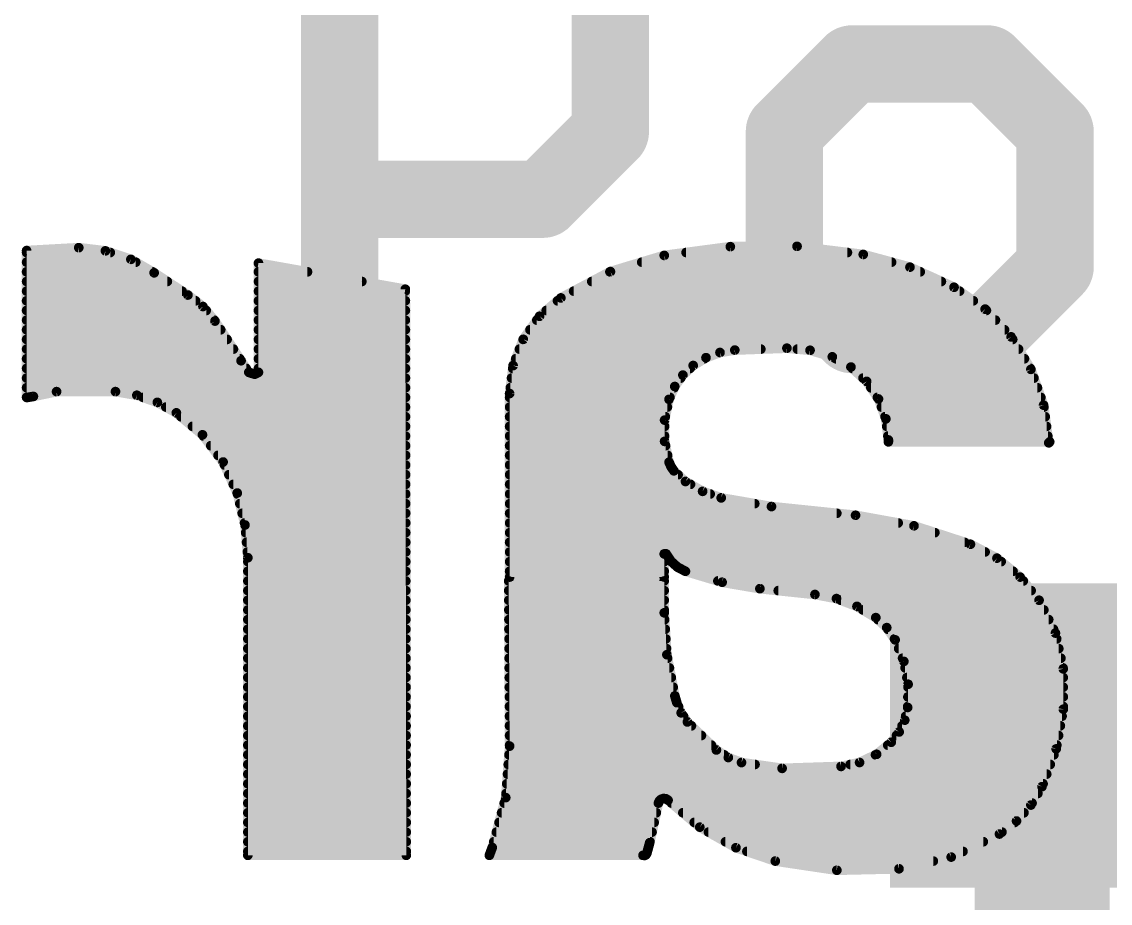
# Model space of a CAD drawing. Extents: x -19.1 to 20.4, y -11.4 to 20.4.
# Drawn here: x 6.727 to 9.589, y 9.719 to 12.037 of the extents above; entities that cross this region are included whole.
import ezdxf

# ---------------------------------------------------------------- set-up
doc = ezdxf.new("R2010")
doc.units = 0
for name, color, linetype in [('1', 12, 'CONTINUOUS'), ('21', 41, 'CONTINUOUS'), ('22', 40, 'CONTINUOUS')]:
    doc.layers.add(name, color=color, linetype=linetype)

# ---------------------------------------------------------------- blocks, each defined once
blk = doc.blocks.new('RECT')
blk.add_solid([(-0.5, -0.5), (0.5, -0.5), (-0.5, 0.5), (0.5, 0.5)])

msp = doc.modelspace()

# ---------------------------------------------------------------- linework, layer by layer
at = {"layer": '1', "const_width": 0.3556}
msp.add_lwpolyline([(9.41, 9.3075), (9.41, 10.16)], dxfattribs=at)
at = {"layer": '1', "const_width": 0.1778}
msp.add_lwpolyline([(9.4989, 10.16, 1), (9.3211, 10.16)], format="xyb", dxfattribs=at)
at = {"layer": '21', "const_width": 0.2032}
for points in [[(7.5629, 11.2141), (7.5629, 12.2818)], [(8.0968, 12.2818), (8.2747, 12.1039)], [(8.2747, 12.1039), (8.2747, 11.748)], [(8.9102, 11.9259), (8.7323, 11.748)], [(9.2662, 11.9259), (8.9102, 11.9259)], [(9.4441, 11.748), (9.2662, 11.9259)], [(8.2747, 11.748), (8.0968, 11.57)], [(8.7323, 11.748), (8.7323, 11.3921)], [(9.4441, 11.3921), (9.4441, 11.748)], [(8.0968, 11.57), (7.5629, 11.57)], [(8.7323, 11.3921), (8.9102, 11.2141)], [(9.2662, 11.2141), (9.4441, 11.3921)], [(8.9102, 11.2141), (9.2662, 11.2141)]]:
    msp.add_lwpolyline(points, dxfattribs=at)
at = {"layer": '21', "const_width": 0.1016}
for points in [[(8.2388, 12.0679, 1), (8.3106, 12.1398)], [(8.9102, 11.9767, 1), (8.9102, 11.8751)], [(8.9462, 11.89, 1), (8.8743, 11.9618)], [(9.3021, 11.9618, 1), (9.2302, 11.89)], [(9.2662, 11.8751, 1), (9.2662, 11.9767)], [(8.3106, 11.712, 1), (8.2388, 11.7839)], [(8.7831, 11.748, 1), (8.6815, 11.748)], [(9.4949, 11.748, 1), (9.3933, 11.748)], [(8.6964, 11.7839, 1), (8.7682, 11.712)], [(9.4082, 11.712, 1), (9.48, 11.7839)], [(8.2239, 11.748, 1), (8.3255, 11.748)], [(7.5629, 11.6208, 1), (7.5629, 11.5192)], [(8.0608, 11.6059, 1), (8.1327, 11.5341)], [(8.0968, 11.5192, 1), (8.0968, 11.6208)], [(8.7682, 11.428, 1), (8.6964, 11.3561)], [(9.48, 11.3561, 1), (9.4082, 11.428)], [(8.6815, 11.3921, 1), (8.7831, 11.3921)], [(9.3933, 11.3921, 1), (9.4949, 11.3921)], [(8.9102, 11.2649, 1), (8.9102, 11.1633)], [(9.2662, 11.1633, 1), (9.2662, 11.2649)], [(8.8743, 11.1782, 1), (8.9462, 11.25)], [(9.2302, 11.25, 1), (9.3021, 11.1782)], [(7.5121, 11.2141, 1), (7.6137, 11.2141)]]:
    msp.add_lwpolyline(points, format="xyb", dxfattribs=at)
at = {"layer": '22', "const_width": 0.0254}
for points in [[(6.8771, 11.4427), (6.7399, 11.4351)], [(6.7399, 11.4351), (6.7399, 11.049)], [(6.9472, 11.4343), (6.8771, 11.4427)], [(7.0141, 11.412), (6.9472, 11.4343)], [(8.4163, 11.4224), (8.5902, 11.4454)], [(8.5902, 11.4454), (8.7655, 11.4462)], [(8.7655, 11.4462), (8.9396, 11.4249)], [(6.7399, 11.43), (6.96, 11.43)], [(7.0752, 11.3767), (7.0141, 11.412)], [(8.2749, 11.3799), (8.4163, 11.4224)], [(8.4738, 11.43), (8.898, 11.43)], [(8.9396, 11.4249), (9.0625, 11.3915)], [(6.7399, 11.4046), (7.0269, 11.4046)], [(6.7399, 11.3792), (7.0709, 11.3792)], [(7.7356, 11.3335), (7.3495, 11.4021)], [(7.3495, 11.4021), (7.3495, 11.115)], [(7.3495, 11.3792), (7.4784, 11.3792)], [(8.1446, 11.3106), (8.2749, 11.3799)], [(8.2736, 11.3792), (9.0894, 11.3792)], [(8.3571, 11.4046), (9.0142, 11.4046)], [(9.0625, 11.3915), (9.1783, 11.3386)], [(6.7399, 11.3538), (7.11, 11.3538)], [(7.1641, 11.3182), (7.0752, 11.3767)], [(7.3495, 11.3538), (7.6213, 11.3538)], [(8.2258, 11.3538), (9.145, 11.3538)], [(6.7399, 11.3284), (7.1486, 11.3284)], [(7.3495, 11.3284), (7.7356, 11.3284)], [(7.7382, 9.845), (7.7356, 11.3335)], [(8.1781, 11.3284), (9.1928, 11.3284)], [(9.1783, 11.3386), (9.2601, 11.2811)], [(6.7399, 11.303), (7.184, 11.303)], [(7.2036, 11.288), (7.1641, 11.3182)], [(7.3495, 11.303), (7.7357, 11.303)], [(8.0884, 11.2623), (8.1446, 11.3106)], [(8.1358, 11.303), (9.229, 11.303)], [(6.7399, 11.2776), (7.2121, 11.2776)], [(7.2352, 11.2497), (7.2036, 11.288)], [(7.3495, 11.2776), (7.7357, 11.2776)], [(8.1062, 11.2776), (9.2634, 11.2776)], [(9.2601, 11.2811), (9.3284, 11.2082)], [(6.7399, 11.2522), (7.2331, 11.2522)], [(7.3038, 11.1455), (7.2352, 11.2497)], [(7.3495, 11.2522), (7.7357, 11.2522)], [(8.0457, 11.2018), (8.0884, 11.2623)], [(8.0813, 11.2522), (9.2872, 11.2522)], [(6.7399, 11.2268), (7.2503, 11.2268)], [(7.3495, 11.2268), (7.7358, 11.2268)], [(8.0634, 11.2268), (9.311, 11.2268)], [(9.3284, 11.2082), (9.3804, 11.1228)], [(6.7399, 11.2014), (7.267, 11.2014)], [(7.3495, 11.2014), (7.7358, 11.2014)], [(8.019, 11.1327), (8.0457, 11.2018)], [(8.0455, 11.2014), (9.3325, 11.2014)], [(8.7389, 11.1785), (8.6018, 11.1735)], [(8.7997, 11.173), (8.7389, 11.1785)], [(6.7399, 11.176), (7.2837, 11.176)], [(6.7399, 11.1506), (7.3004, 11.1506)], [(7.3495, 11.176), (7.7359, 11.176)], [(7.3495, 11.1506), (7.7359, 11.1506)], [(8.0259, 11.1506), (8.5216, 11.1506)], [(8.0357, 11.176), (8.6704, 11.176)], [(8.5261, 11.1534), (8.4925, 11.1328)], [(8.563, 11.1671), (8.5261, 11.1534)], [(8.6018, 11.1735), (8.563, 11.1671)], [(8.7663, 11.176), (9.348, 11.176)], [(8.8583, 11.1557), (8.7997, 11.173)], [(8.9072, 11.1288), (8.8583, 11.1557)], [(8.8676, 11.1506), (9.3634, 11.1506)], [(6.7399, 11.1252), (7.3173, 11.1252)], [(7.3241, 11.115), (7.3038, 11.1455)], [(7.3495, 11.1252), (7.736, 11.1252)], [(8.0099, 11.0592), (8.019, 11.1327)], [(8.0181, 11.1252), (8.4843, 11.1252)], [(8.4925, 11.1328), (8.4654, 11.1077)], [(8.9484, 11.0912), (8.9072, 11.1288)], [(8.9112, 11.1252), (9.3789, 11.1252)], [(9.3804, 11.1228), (9.4138, 11.0286)], [(6.7399, 11.0998), (7.736, 11.0998)], [(7.3394, 11.11), (7.3241, 11.115)], [(7.3495, 11.115), (7.3394, 11.11)], [(8.0149, 11.0998), (8.4598, 11.0998)], [(8.4654, 11.1077), (8.444, 11.0777)], [(8.939, 11.0998), (9.3885, 11.0998)], [(8.9796, 11.0449), (8.9484, 11.0912)], [(6.7399, 11.0744), (7.7361, 11.0744)], [(6.7577, 11.0515), (6.8187, 11.0642)], [(6.8187, 11.0642), (6.9736, 11.0642)], [(6.9736, 11.0642), (7.0298, 11.0547)], [(8.0118, 11.0744), (8.4425, 11.0744)], [(8.444, 11.0777), (8.429, 11.0439)], [(8.9597, 11.0744), (9.3975, 11.0744)], [(6.7399, 11.049), (6.7425, 11.049)], [(6.7399, 11.049), (6.7425, 11.049)], [(6.7425, 11.049), (6.7577, 11.0515)], [(7.0298, 11.0547), (7.0837, 11.0359)], [(7.0461, 11.049), (7.7361, 11.049)], [(7.0837, 11.0359), (7.1336, 11.0084)], [(8.0099, 10.5766), (8.0099, 11.0592)], [(8.0099, 11.049), (8.4313, 11.049)], [(8.429, 11.0439), (8.4173, 10.9893)], [(8.9768, 11.049), (9.4066, 11.049)], [(8.999, 10.9926), (8.9796, 11.0449)], [(7.106, 11.0236), (7.7361, 11.0236)], [(7.1336, 11.0084), (7.2023, 10.9507)], [(8.0099, 11.0236), (8.4247, 11.0236)], [(8.9875, 11.0236), (9.4145, 11.0236)], [(9.4138, 11.0286), (9.4273, 10.9296)], [(7.1457, 10.9982), (7.7362, 10.9982)], [(8.0099, 10.9982), (8.4192, 10.9982)], [(8.4173, 10.9893), (8.4173, 10.9334)], [(8.9969, 10.9982), (9.4179, 10.9982)], [(9.0056, 10.9372), (8.999, 10.9926)], [(7.176, 10.9728), (7.7362, 10.9728)], [(7.2023, 10.9507), (7.2566, 10.8792)], [(8.0099, 10.9728), (8.4173, 10.9728)], [(9.0014, 10.9728), (9.4214, 10.9728)], [(7.2048, 10.9474), (7.7363, 10.9474)], [(7.2241, 10.922), (7.7363, 10.922)], [(8.0099, 10.9474), (8.4173, 10.9474)], [(8.0099, 10.922), (8.4198, 10.922)], [(8.4173, 10.9334), (8.429, 10.8788)], [(9.0044, 10.9474), (9.4249, 10.9474)], [(9.0056, 10.9322), (9.0056, 10.9372)], [(9.4298, 10.9322), (9.0056, 10.9322)], [(9.4273, 10.9296), (9.4298, 10.9322)], [(7.2433, 10.8966), (7.7364, 10.8966)], [(8.0099, 10.8966), (8.4252, 10.8966)], [(7.2566, 10.8792), (7.2937, 10.7975)], [(7.2602, 10.8712), (7.7364, 10.8712)], [(8.0099, 10.8712), (8.4323, 10.8712)], [(8.429, 10.8788), (8.4343, 10.8668)], [(8.4343, 10.8668), (8.4417, 10.856)], [(7.2717, 10.8458), (7.7365, 10.8458)], [(8.0099, 10.8458), (8.4528, 10.8458)], [(8.4417, 10.856), (8.4722, 10.828)], [(7.2833, 10.8204), (7.7365, 10.8204)], [(8.0099, 10.8204), (8.4854, 10.8204)], [(8.4722, 10.828), (8.5172, 10.8021)], [(7.2937, 10.7975), (7.3142, 10.7135)], [(7.2943, 10.795), (7.7365, 10.795)], [(8.0099, 10.795), (8.5372, 10.795)], [(8.5172, 10.8021), (8.5662, 10.7848)], [(8.5662, 10.7848), (8.6983, 10.762)], [(7.3005, 10.7696), (7.7366, 10.7696)], [(8.0099, 10.7696), (8.6543, 10.7696)], [(8.6983, 10.762), (8.9193, 10.7391)], [(7.3067, 10.7442), (7.7366, 10.7442)], [(8.0099, 10.7442), (8.8701, 10.7442)], [(8.9193, 10.7391), (9.073, 10.7113)], [(7.3129, 10.7188), (7.7367, 10.7188)], [(7.3142, 10.7135), (7.3216, 10.6274)], [(7.3159, 10.6934), (7.7367, 10.6934)], [(8.0099, 10.7188), (9.0315, 10.7188)], [(8.0099, 10.6934), (9.1279, 10.6934)], [(9.073, 10.7113), (9.2215, 10.6629)], [(7.3181, 10.668), (7.7368, 10.668)], [(8.0099, 10.668), (9.2058, 10.668)], [(9.2215, 10.6629), (9.2912, 10.6263)], [(7.3203, 10.6426), (7.7368, 10.6426)], [(8.0099, 10.6426), (9.2601, 10.6426)], [(8.4214, 10.6375), (8.4163, 10.6375)], [(8.4163, 10.6375), (8.4163, 10.5766)], [(8.4342, 10.6181), (8.4214, 10.6375)], [(7.3216, 10.6274), (7.3216, 9.845)], [(7.3216, 10.6172), (7.7369, 10.6172)], [(8.0099, 10.6172), (8.4163, 10.6172)], [(8.4515, 10.6025), (8.4342, 10.6181)], [(8.4352, 10.6172), (9.3023, 10.6172)], [(9.2912, 10.6263), (9.3521, 10.5765)], [(7.3216, 10.5918), (7.7369, 10.5918)], [(8.0099, 10.5918), (8.4163, 10.5918)], [(8.4163, 10.5766), (8.0099, 10.5766)], [(8.4722, 10.5918), (8.4515, 10.6025)], [(8.5686, 10.563), (8.4722, 10.5918)], [(8.4722, 10.5918), (9.3334, 10.5918)], [(9.3521, 10.5765), (9.4019, 10.5156)], [(7.3216, 10.5664), (7.7369, 10.5664)], [(8.0099, 10.1321), (8.0074, 10.5664)], [(8.0074, 10.5664), (8.4163, 10.5664)], [(8.4163, 10.5664), (8.4163, 10.4826)], [(8.5574, 10.5664), (9.3604, 10.5664)], [(8.6678, 10.5461), (8.5686, 10.563)], [(7.3216, 10.541), (7.737, 10.541)], [(8.0075, 10.541), (8.4163, 10.541)], [(8.8126, 10.5308), (8.6678, 10.5461)], [(8.7161, 10.541), (9.3811, 10.541)], [(8.8692, 10.52), (8.8126, 10.5308)], [(8.9231, 10.4995), (8.8692, 10.52)], [(7.3216, 10.5156), (7.737, 10.5156)], [(7.3216, 10.4902), (7.7371, 10.4902)], [(8.0077, 10.5156), (8.4163, 10.5156)], [(8.0078, 10.4902), (8.4163, 10.4902)], [(8.8807, 10.5156), (9.4019, 10.5156)], [(8.9726, 10.4699), (8.9231, 10.4995)], [(8.9386, 10.4902), (9.4145, 10.4902)], [(9.4019, 10.5156), (9.4448, 10.4294)], [(7.3216, 10.4648), (7.7371, 10.4648)], [(8.008, 10.4648), (8.4174, 10.4648)], [(8.4163, 10.4826), (8.4233, 10.3725)], [(9.0014, 10.4436), (8.9726, 10.4699)], [(8.9782, 10.4648), (9.4272, 10.4648)], [(7.3216, 10.4394), (7.7372, 10.4394)], [(8.0081, 10.4394), (8.4191, 10.4394)], [(9.0234, 10.4115), (9.0014, 10.4436)], [(9.0043, 10.4394), (9.4398, 10.4394)], [(7.3216, 10.414), (7.7372, 10.414)], [(8.0083, 10.414), (8.4207, 10.414)], [(9.0217, 10.414), (9.4482, 10.414)], [(9.0464, 10.3549), (9.0234, 10.4115)], [(9.4448, 10.4294), (9.4654, 10.3353)], [(7.3216, 10.3886), (7.7373, 10.3886)], [(8.0084, 10.3886), (8.4223, 10.3886)], [(9.0327, 10.3886), (9.4537, 10.3886)], [(7.3216, 10.3632), (7.7373, 10.3632)], [(8.0086, 10.3632), (8.4251, 10.3632)], [(8.4233, 10.3725), (8.4443, 10.2641)], [(9.043, 10.3632), (9.4593, 10.3632)], [(9.0575, 10.2948), (9.0464, 10.3549)], [(7.3216, 10.3378), (7.7373, 10.3378)], [(8.0087, 10.3378), (8.43, 10.3378)], [(9.0496, 10.3378), (9.4649, 10.3378)], [(9.4654, 10.3353), (9.4657, 10.2292)], [(7.3216, 10.3124), (7.7374, 10.3124)], [(8.0089, 10.3124), (8.435, 10.3124)], [(9.0543, 10.3124), (9.4655, 10.3124)], [(9.0564, 10.2337), (9.0575, 10.2948)], [(7.3216, 10.287), (7.7374, 10.287)], [(7.3216, 10.2616), (7.7375, 10.2616)], [(8.009, 10.287), (8.4399, 10.287)], [(8.0092, 10.2616), (8.445, 10.2616)], [(8.4443, 10.2641), (8.4494, 10.2464)], [(9.0569, 10.2616), (9.4656, 10.2616)], [(9.0574, 10.287), (9.4655, 10.287)], [(7.3216, 10.2362), (7.7375, 10.2362)], [(8.0093, 10.2362), (8.4538, 10.2362)], [(8.4494, 10.2464), (8.4609, 10.2196)], [(9.0487, 10.2003), (9.0564, 10.2337)], [(9.0564, 10.2362), (9.4656, 10.2362)], [(7.3216, 10.2108), (7.7376, 10.2108)], [(8.0095, 10.2108), (8.4669, 10.2108)], [(8.4609, 10.2196), (8.4773, 10.1956)], [(9.0511, 10.2108), (9.4623, 10.2108)], [(9.4657, 10.2292), (9.4468, 10.1247)], [(7.3216, 10.1854), (7.7376, 10.1854)], [(8.0096, 10.1854), (8.4878, 10.1854)], [(8.4773, 10.1956), (8.5535, 10.1219)], [(9.0341, 10.1694), (9.0487, 10.2003)], [(9.0416, 10.1854), (9.4578, 10.1854)], [(7.3216, 10.16), (7.7377, 10.16)], [(8.0097, 10.16), (8.5141, 10.16)], [(9.0132, 10.1422), (9.0341, 10.1694)], [(9.0269, 10.16), (9.4532, 10.16)], [(7.3216, 10.1346), (7.7377, 10.1346)], [(7.9996, 9.9966), (8.0099, 10.1321)], [(8.0099, 10.1346), (8.5404, 10.1346)], [(8.5535, 10.1219), (8.5848, 10.1021)], [(8.9748, 10.1106), (9.0132, 10.1422)], [(9.004, 10.1346), (9.4486, 10.1346)], [(9.4468, 10.1247), (9.4095, 10.0254)], [(7.3216, 10.1092), (7.7377, 10.1092)], [(8.0082, 10.1092), (8.5736, 10.1092)], [(8.5848, 10.1021), (8.6195, 10.0889)], [(8.9299, 10.089), (8.9748, 10.1106)], [(8.9719, 10.1092), (9.441, 10.1092)], [(7.3216, 10.0838), (7.7378, 10.0838)], [(8.0062, 10.0838), (8.6551, 10.0838)], [(8.6195, 10.0889), (8.7262, 10.0736)], [(8.7262, 10.0736), (8.8812, 10.0787)], [(8.8812, 10.0787), (8.9299, 10.089)], [(8.9053, 10.0838), (9.4314, 10.0838)], [(7.3216, 10.0584), (7.7378, 10.0584)], [(7.3216, 10.033), (7.7379, 10.033)], [(8.0023, 10.033), (9.4124, 10.033)], [(8.0043, 10.0584), (9.4219, 10.0584)], [(7.3216, 10.0076), (7.7379, 10.0076)], [(8.0004, 10.0076), (9.3987, 10.0076)], [(9.4095, 10.0254), (9.3803, 9.9771)], [(7.3216, 9.9822), (7.738, 9.9822)], [(7.9642, 9.8654), (7.9996, 9.9966)], [(7.9957, 9.9822), (8.4011, 9.9822)], [(8.4011, 9.9822), (8.3782, 9.8781)], [(8.4037, 9.9881), (8.4011, 9.9822)], [(8.4085, 9.9924), (8.4037, 9.9881)], [(8.4147, 9.9943), (8.4085, 9.9924)], [(8.4211, 9.9934), (8.4147, 9.9943)], [(8.4265, 9.9898), (8.4211, 9.9934)], [(8.5098, 9.919), (8.4265, 9.9898)], [(8.4354, 9.9822), (9.3834, 9.9822)], [(9.3803, 9.9771), (9.3426, 9.9351)], [(7.3216, 9.9568), (7.738, 9.9568)], [(7.9888, 9.9568), (8.3955, 9.9568)], [(8.4653, 9.9568), (9.3621, 9.9568)], [(7.3216, 9.9314), (7.7381, 9.9314)], [(7.982, 9.9314), (8.3899, 9.9314)], [(8.4952, 9.9314), (9.3377, 9.9314)], [(8.6049, 9.865), (8.5098, 9.919)], [(9.3426, 9.9351), (9.2977, 9.9009)], [(7.3216, 9.906), (7.7381, 9.906)], [(7.9751, 9.906), (8.3843, 9.906)], [(8.5327, 9.906), (9.3044, 9.906)], [(9.2977, 9.9009), (9.1708, 9.8403)], [(7.3216, 9.8806), (7.7381, 9.8806)], [(7.9566, 9.845), (7.9642, 9.8654)], [(7.9683, 9.8806), (8.3788, 9.8806)], [(8.3782, 9.8781), (8.3706, 9.8501)], [(8.5774, 9.8806), (9.2552, 9.8806)], [(8.7084, 9.8298), (8.6049, 9.865)], [(7.3216, 9.8552), (7.7382, 9.8552)], [(7.3216, 9.845), (7.7382, 9.845)], [(8.3605, 9.845), (7.9566, 9.845)], [(7.9604, 9.8552), (8.372, 9.8552)], [(8.3647, 9.8446), (8.3605, 9.845)], [(8.3684, 9.8465), (8.3647, 9.8446)], [(8.3706, 9.8501), (8.3684, 9.8465)], [(8.6337, 9.8552), (9.2019, 9.8552)], [(9.1708, 9.8403), (9.0336, 9.8095)], [(8.8701, 9.8057), (8.7084, 9.8298)], [(8.7084, 9.8298), (9.1239, 9.8298)], [(9.0336, 9.8095), (8.8701, 9.8057)]]:
    msp.add_lwpolyline(points, dxfattribs=at)
at = {"layer": '22', "const_width": 0.0127}
for points in [[(6.7395, 11.4414, 1), (6.7403, 11.4288)], [(6.7463, 11.4351, 1), (6.7336, 11.4351)], [(6.8779, 11.449, 1), (6.8763, 11.4364)], [(6.8775, 11.4364, 1), (6.8767, 11.449)], [(6.9492, 11.4403, 1), (6.9451, 11.4283)], [(8.5901, 11.4517, 1), (8.5902, 11.439)], [(8.591, 11.4391, 1), (8.5893, 11.4517)], [(8.7663, 11.4525, 1), (8.7648, 11.4399)], [(8.7656, 11.4399, 1), (8.7655, 11.4526)], [(6.7399, 11.4363, 1), (6.7399, 11.4237)], [(6.9464, 11.428, 1), (6.9479, 11.4406)], [(6.96, 11.4237, 1), (6.96, 11.4363)], [(7.0173, 11.4175, 1), (7.0109, 11.4065)], [(7.0121, 11.406, 1), (7.0161, 11.418)], [(8.4155, 11.4287, 1), (8.4171, 11.4161)], [(8.4181, 11.4163, 1), (8.4145, 11.4285)], [(8.4738, 11.4363, 1), (8.4738, 11.4237)], [(8.898, 11.4237, 1), (8.898, 11.4363)], [(8.9413, 11.431, 1), (8.9379, 11.4188)], [(8.9388, 11.4186, 1), (8.9404, 11.4312)], [(6.7399, 11.4109, 1), (6.7399, 11.3983)], [(6.7399, 11.3856, 1), (6.7399, 11.3729)], [(7.0269, 11.3983, 1), (7.0269, 11.4109)], [(7.0709, 11.3729, 1), (7.0709, 11.3856)], [(7.3559, 11.4021, 1), (7.3431, 11.4021)], [(7.3506, 11.4084, 1), (7.3484, 11.3958)], [(7.3495, 11.3856, 1), (7.3495, 11.3729)], [(7.4784, 11.3729, 1), (7.4784, 11.3856)], [(8.2736, 11.3856, 1), (8.2736, 11.3729)], [(8.2731, 11.386, 1), (8.2768, 11.3738)], [(8.2779, 11.3743, 1), (8.2719, 11.3855)], [(8.3571, 11.4109, 1), (8.3571, 11.3983)], [(9.0142, 11.3983, 1), (9.0142, 11.4109)], [(9.0651, 11.3973, 1), (9.0598, 11.3857)], [(9.0608, 11.3854, 1), (9.0641, 11.3976)], [(9.0894, 11.3729, 1), (9.0894, 11.3856)], [(6.7399, 11.3601, 1), (6.7399, 11.3475)], [(7.0787, 11.382, 1), (7.0717, 11.3714)], [(7.072, 11.3712, 1), (7.0784, 11.3822)], [(7.11, 11.3475, 1), (7.11, 11.3601)], [(7.3495, 11.3601, 1), (7.3495, 11.3475)], [(7.6213, 11.3475, 1), (7.6213, 11.3601)], [(8.2258, 11.3601, 1), (8.2258, 11.3475)], [(9.145, 11.3475, 1), (9.145, 11.3601)], [(6.7399, 11.3347, 1), (6.7399, 11.3221)], [(7.1486, 11.3221, 1), (7.1486, 11.3347)], [(7.3495, 11.3347, 1), (7.3495, 11.3221)], [(7.7419, 11.3335, 1), (7.7293, 11.3335)], [(7.7345, 11.3272, 1), (7.7367, 11.3398)], [(7.7356, 11.3221, 1), (7.7356, 11.3347)], [(8.1781, 11.3347, 1), (8.1781, 11.3221)], [(9.182, 11.3438, 1), (9.1746, 11.3334)], [(9.1757, 11.3328, 1), (9.1809, 11.3444)], [(9.1928, 11.3221, 1), (9.1928, 11.3347)], [(6.7399, 11.3094, 1), (6.7399, 11.2967)], [(7.168, 11.3232, 1), (7.1602, 11.3132)], [(7.1606, 11.3129, 1), (7.1676, 11.3235)], [(7.184, 11.2967, 1), (7.184, 11.3094)], [(7.3495, 11.3094, 1), (7.3495, 11.2967)], [(7.7357, 11.2967, 1), (7.7357, 11.3094)], [(8.1358, 11.3094, 1), (8.1358, 11.2967)], [(8.1416, 11.3162, 1), (8.1476, 11.305)], [(8.1487, 11.3058, 1), (8.1405, 11.3154)], [(9.229, 11.2967, 1), (9.229, 11.3094)], [(6.7399, 11.284, 1), (6.7399, 11.2713)], [(7.2084, 11.292, 1), (7.1987, 11.284)], [(7.1997, 11.283, 1), (7.2074, 11.293)], [(7.2121, 11.2713, 1), (7.2121, 11.284)], [(7.3495, 11.284, 1), (7.3495, 11.2713)], [(7.7357, 11.2713, 1), (7.7357, 11.284)], [(8.1062, 11.284, 1), (8.1062, 11.2713)], [(9.2647, 11.2855, 1), (9.2554, 11.2768)], [(9.2564, 11.2759, 1), (9.2637, 11.2863)], [(9.2634, 11.2713, 1), (9.2634, 11.284)], [(6.7399, 11.2585, 1), (6.7399, 11.2459)], [(7.2405, 11.2532, 1), (7.2299, 11.2462)], [(7.2303, 11.2457, 1), (7.2401, 11.2537)], [(7.2331, 11.2459, 1), (7.2331, 11.2585)], [(7.3495, 11.2585, 1), (7.3495, 11.2459)], [(7.7357, 11.2459, 1), (7.7357, 11.2585)], [(8.0813, 11.2585, 1), (8.0813, 11.2459)], [(8.0843, 11.2671, 1), (8.0926, 11.2575)], [(8.0936, 11.2586, 1), (8.0832, 11.266)], [(9.2872, 11.2459, 1), (9.2872, 11.2585)], [(6.7399, 11.2332, 1), (6.7399, 11.2205)], [(7.2503, 11.2205, 1), (7.2503, 11.2332)], [(7.3495, 11.2332, 1), (7.3495, 11.2205)], [(7.7358, 11.2205, 1), (7.7358, 11.2332)], [(8.0634, 11.2332, 1), (8.0634, 11.2205)], [(9.311, 11.2205, 1), (9.311, 11.2332)], [(9.3338, 11.2115, 1), (9.323, 11.2049)], [(9.3238, 11.2038, 1), (9.333, 11.2125)], [(6.7399, 11.2078, 1), (6.7399, 11.1951)], [(7.267, 11.1951, 1), (7.267, 11.2078)], [(7.3495, 11.2078, 1), (7.3495, 11.1951)], [(7.7358, 11.1951, 1), (7.7358, 11.2078)], [(8.0455, 11.2078, 1), (8.0455, 11.1951)], [(8.0405, 11.2055, 1), (8.0509, 11.1981)], [(8.0516, 11.1995, 1), (8.0398, 11.2041)], [(8.7395, 11.1848, 1), (8.7383, 11.1722)], [(8.7391, 11.1722, 1), (8.7387, 11.1848)], [(9.3325, 11.1951, 1), (9.3325, 11.2078)], [(6.7399, 11.1823, 1), (6.7399, 11.1697)], [(6.7399, 11.157, 1), (6.7399, 11.1443)], [(7.2837, 11.1697, 1), (7.2837, 11.1823)], [(7.3004, 11.1443, 1), (7.3004, 11.157)], [(7.3495, 11.157, 1), (7.3495, 11.1443)], [(7.3495, 11.1823, 1), (7.3495, 11.1697)], [(7.7359, 11.1697, 1), (7.7359, 11.1823)], [(7.7359, 11.1443, 1), (7.7359, 11.157)], [(8.0259, 11.157, 1), (8.0259, 11.1443)], [(8.0357, 11.1823, 1), (8.0357, 11.1697)], [(8.5239, 11.1593, 1), (8.5283, 11.1474)], [(8.5216, 11.1443, 1), (8.5216, 11.157)], [(8.5294, 11.1479, 1), (8.5228, 11.1588)], [(8.5619, 11.1734, 1), (8.564, 11.1608)], [(8.5652, 11.1611, 1), (8.5607, 11.173)], [(8.6016, 11.1798, 1), (8.602, 11.1672)], [(8.6028, 11.1672, 1), (8.6008, 11.1798)], [(8.6704, 11.1697, 1), (8.6704, 11.1823)], [(8.7663, 11.1823, 1), (8.7663, 11.1697)], [(8.8015, 11.179, 1), (8.7979, 11.1669)], [(8.7991, 11.1666, 1), (8.8003, 11.1793)], [(8.8614, 11.1613, 1), (8.8552, 11.1501)], [(8.8565, 11.1496, 1), (8.8601, 11.1618)], [(8.8676, 11.157, 1), (8.8676, 11.1443)], [(9.348, 11.1697, 1), (9.348, 11.1823)], [(9.3634, 11.1443, 1), (9.3634, 11.157)], [(6.7399, 11.1316, 1), (6.7399, 11.1189)], [(7.3091, 11.149, 1), (7.2985, 11.142)], [(7.2985, 11.142, 1), (7.3091, 11.149)], [(7.3173, 11.1189, 1), (7.3173, 11.1316)], [(7.3495, 11.1316, 1), (7.3495, 11.1189)], [(7.736, 11.1189, 1), (7.736, 11.1316)], [(8.0181, 11.1316, 1), (8.0181, 11.1189)], [(8.0131, 11.135, 1), (8.0249, 11.1304)], [(8.0253, 11.1319, 1), (8.0127, 11.1335)], [(8.4843, 11.1189, 1), (8.4843, 11.1316)], [(8.4892, 11.1382, 1), (8.4958, 11.1274)], [(8.4968, 11.1281, 1), (8.4882, 11.1375)], [(8.9115, 11.1335, 1), (8.9029, 11.1241)], [(8.9041, 11.1233, 1), (8.9103, 11.1344)], [(8.9112, 11.1316, 1), (8.9112, 11.1189)], [(9.3863, 11.1249, 1), (9.3744, 11.1207)], [(9.3749, 11.1195, 1), (9.3858, 11.1261)], [(9.3789, 11.1189, 1), (9.3789, 11.1316)], [(6.7399, 11.1061, 1), (6.7399, 11.0935)], [(7.3261, 11.121, 1), (7.3221, 11.109)], [(7.3188, 11.1115, 1), (7.3294, 11.1185)], [(7.3366, 11.1157, 1), (7.3422, 11.1043)], [(7.3374, 11.104, 1), (7.3414, 11.116)], [(7.3431, 11.115, 1), (7.3559, 11.115)], [(7.3523, 11.1093, 1), (7.3467, 11.1207)], [(7.736, 11.0935, 1), (7.736, 11.1061)], [(8.0149, 11.1061, 1), (8.0149, 11.0935)], [(8.4611, 11.1124, 1), (8.4697, 11.103)], [(8.4598, 11.0935, 1), (8.4598, 11.1061)], [(8.4706, 11.104, 1), (8.4603, 11.1114)], [(8.939, 11.1061, 1), (8.939, 11.0935)], [(8.9537, 11.0947, 1), (8.9431, 11.0876)], [(9.3885, 11.0935, 1), (9.3885, 11.1061)], [(6.7399, 11.0808, 1), (6.7399, 11.0681)], [(6.8187, 11.0706, 1), (6.8187, 11.0579)], [(6.82, 11.058, 1), (6.8174, 11.0704)], [(6.9747, 11.0705, 1), (6.9725, 11.0579)], [(6.9736, 11.0579, 1), (6.9736, 11.0706)], [(7.7361, 11.0681, 1), (7.7361, 11.0808)], [(8.0118, 11.0808, 1), (8.0118, 11.0681)], [(8.4388, 11.0813, 1), (8.4491, 11.074)], [(8.4498, 11.0751, 1), (8.4382, 11.0802)], [(8.4425, 11.0681, 1), (8.4425, 11.0808)], [(8.9441, 11.0865, 1), (8.9527, 11.0959)], [(8.9597, 11.0808, 1), (8.9597, 11.0681)], [(9.3975, 11.0681, 1), (9.3975, 11.0808)], [(6.7399, 11.0554, 1), (6.7399, 11.0427)], [(6.7399, 11.0554, 1), (6.7399, 11.0427)], [(6.7336, 11.049, 1), (6.7463, 11.049)], [(6.7415, 11.0553, 1), (6.7435, 11.0427)], [(6.7425, 11.0427, 1), (6.7425, 11.0554)], [(6.7425, 11.0427, 1), (6.7425, 11.0554)], [(6.7564, 11.0577, 1), (6.759, 11.0453)], [(6.7587, 11.0452, 1), (6.7567, 11.0578)], [(7.0319, 11.0607, 1), (7.0277, 11.0487)], [(7.0288, 11.0484, 1), (7.0309, 11.0609)], [(7.0461, 11.0554, 1), (7.0461, 11.0427)], [(7.0867, 11.0415, 1), (7.0806, 11.0304)], [(7.0816, 11.0299, 1), (7.0858, 11.0419)], [(7.7361, 11.0427, 1), (7.7361, 11.0554)], [(8.0036, 11.06, 1), (8.0162, 11.0584)], [(8.0099, 11.0554, 1), (8.0099, 11.0427)], [(8.0162, 11.0592, 1), (8.0036, 11.0592)], [(8.4232, 11.0465, 1), (8.4348, 11.0413)], [(8.4352, 11.0426, 1), (8.4228, 11.0452)], [(8.4313, 11.0427, 1), (8.4313, 11.0554)], [(8.9768, 11.0554, 1), (8.9768, 11.0427)], [(8.9855, 11.0471, 1), (8.9736, 11.0427)], [(8.9743, 11.0414, 1), (8.9849, 11.0485)], [(9.4066, 11.0427, 1), (9.4066, 11.0554)], [(7.106, 11.0299, 1), (7.106, 11.0173)], [(7.1377, 11.0133, 1), (7.1295, 11.0035)], [(7.1305, 11.0028, 1), (7.1367, 11.014)], [(7.7361, 11.0173, 1), (7.7361, 11.0299)], [(8.0099, 11.0299, 1), (8.0099, 11.0173)], [(8.4247, 11.0173, 1), (8.4247, 11.0299)], [(8.9875, 11.0299, 1), (8.9875, 11.0173)], [(9.4201, 11.0295, 1), (9.4075, 11.0278)], [(9.4078, 11.0265, 1), (9.4198, 11.0308)], [(9.4145, 11.0173, 1), (9.4145, 11.0299)], [(7.1457, 11.0046, 1), (7.1457, 10.9919)], [(7.7362, 10.9919, 1), (7.7362, 11.0046)], [(8.0099, 11.0046, 1), (8.0099, 10.9919)], [(8.4237, 10.9893, 1), (8.411, 10.9893)], [(8.4111, 10.9906, 1), (8.4235, 10.988)], [(8.4192, 10.9919, 1), (8.4192, 11.0046)], [(8.9969, 11.0046, 1), (8.9969, 10.9919)], [(9.0053, 10.9934, 1), (8.9927, 10.9919)], [(8.9931, 10.9904, 1), (9.005, 10.9948)], [(9.4179, 10.9919, 1), (9.4179, 11.0046)], [(7.176, 10.9792, 1), (7.176, 10.9665)], [(7.2074, 10.9545, 1), (7.1972, 10.9468)], [(7.1982, 10.9458, 1), (7.2064, 10.9555)], [(7.7362, 10.9665, 1), (7.7362, 10.9792)], [(8.0099, 10.9792, 1), (8.0099, 10.9665)], [(8.4173, 10.9665, 1), (8.4173, 10.9792)], [(9.0014, 10.9792, 1), (9.0014, 10.9665)], [(9.4214, 10.9665, 1), (9.4214, 10.9792)], [(7.2048, 10.9537, 1), (7.2048, 10.9411)], [(7.2241, 10.9284, 1), (7.2241, 10.9157)], [(7.7363, 10.9411, 1), (7.7363, 10.9537)], [(7.7363, 10.9157, 1), (7.7363, 10.9284)], [(8.0099, 10.9284, 1), (8.0099, 10.9157)], [(8.0099, 10.9537, 1), (8.0099, 10.9411)], [(8.4235, 10.9347, 1), (8.4111, 10.9321)], [(8.411, 10.9334, 1), (8.4237, 10.9334)], [(8.4173, 10.9411, 1), (8.4173, 10.9537)], [(8.4198, 10.9157, 1), (8.4198, 10.9284)], [(9.0044, 10.9537, 1), (9.0044, 10.9411)], [(9.012, 10.9372, 1), (8.9993, 10.9372)], [(8.9993, 10.9322, 1), (9.012, 10.9322)], [(9.0056, 10.9385, 1), (9.0056, 10.9259)], [(8.9993, 10.9365, 1), (9.0119, 10.9379)], [(9.4227, 10.934, 1), (9.4319, 10.9252)], [(9.421, 10.9287, 1), (9.4336, 10.9305)], [(9.4249, 10.9411, 1), (9.4249, 10.9537)], [(9.4344, 10.9278, 1), (9.4252, 10.9366)], [(9.4298, 10.9259, 1), (9.4298, 10.9385)], [(7.2433, 10.903, 1), (7.2433, 10.8903)], [(7.7364, 10.8903, 1), (7.7364, 10.903)], [(8.0099, 10.903, 1), (8.0099, 10.8903)], [(8.4252, 10.8903, 1), (8.4252, 10.903)], [(7.2623, 10.8818, 1), (7.2508, 10.8766)], [(7.2515, 10.8753, 1), (7.2616, 10.883)], [(7.2602, 10.8775, 1), (7.2602, 10.8649)], [(7.7364, 10.8649, 1), (7.7364, 10.8775)], [(8.0099, 10.8775, 1), (8.0099, 10.8649)], [(8.4348, 10.8813, 1), (8.4232, 10.8763)], [(8.4228, 10.8775, 1), (8.4352, 10.8801)], [(8.4395, 10.8704, 1), (8.429, 10.8632)], [(8.4284, 10.8642, 1), (8.4401, 10.8693)], [(8.4323, 10.8649, 1), (8.4323, 10.8775)], [(7.2717, 10.8521, 1), (7.2717, 10.8395)], [(7.7365, 10.8395, 1), (7.7365, 10.8521)], [(8.0099, 10.8521, 1), (8.0099, 10.8395)], [(8.446, 10.8607, 1), (8.4374, 10.8513)], [(8.4365, 10.8524, 1), (8.4469, 10.8596)], [(8.4528, 10.8395, 1), (8.4528, 10.8521)], [(7.2833, 10.8268, 1), (7.2833, 10.8141)], [(7.7365, 10.8141, 1), (7.7365, 10.8268)], [(8.0099, 10.8268, 1), (8.0099, 10.8141)], [(8.4754, 10.8335, 1), (8.469, 10.8225)], [(8.4679, 10.8233, 1), (8.4765, 10.8327)], [(8.4854, 10.8141, 1), (8.4854, 10.8268)], [(7.2999, 10.799, 1), (7.2875, 10.796)], [(7.2879, 10.7949, 1), (7.2995, 10.8001)], [(7.2943, 10.8013, 1), (7.2943, 10.7887)], [(7.7365, 10.7887, 1), (7.7365, 10.8013)], [(8.0099, 10.8013, 1), (8.0099, 10.7887)], [(8.5193, 10.808, 1), (8.5151, 10.7961)], [(8.514, 10.7965, 1), (8.5204, 10.8076)], [(8.5372, 10.7887, 1), (8.5372, 10.8013)], [(8.5673, 10.7911, 1), (8.5651, 10.7785)], [(8.5641, 10.7788, 1), (8.5683, 10.7908)], [(7.3005, 10.7759, 1), (7.3005, 10.7633)], [(7.7366, 10.7633, 1), (7.7366, 10.7759)], [(8.0099, 10.7759, 1), (8.0099, 10.7633)], [(8.6543, 10.7633, 1), (8.6543, 10.7759)], [(8.699, 10.7683, 1), (8.6976, 10.7557)], [(8.6972, 10.7557, 1), (8.6994, 10.7683)], [(7.3067, 10.7506, 1), (7.3067, 10.7379)], [(7.7366, 10.7379, 1), (7.7366, 10.7506)], [(8.0099, 10.7506, 1), (8.0099, 10.7379)], [(8.8701, 10.7379, 1), (8.8701, 10.7506)], [(8.9204, 10.7453, 1), (8.9182, 10.7329)], [(8.9186, 10.7328, 1), (8.92, 10.7454)], [(7.3129, 10.7251, 1), (7.3129, 10.7125)], [(7.3205, 10.7141, 1), (7.3078, 10.713)], [(7.308, 10.712, 1), (7.3203, 10.715)], [(7.3159, 10.6997, 1), (7.3159, 10.6871)], [(7.7367, 10.7125, 1), (7.7367, 10.7251)], [(7.7367, 10.6871, 1), (7.7367, 10.6997)], [(8.0099, 10.6997, 1), (8.0099, 10.6871)], [(8.0099, 10.7251, 1), (8.0099, 10.7125)], [(9.0315, 10.7125, 1), (9.0315, 10.7251)], [(9.075, 10.7173, 1), (9.071, 10.7053)], [(9.0719, 10.7051, 1), (9.0741, 10.7176)], [(9.1279, 10.6871, 1), (9.1279, 10.6997)], [(7.3181, 10.6744, 1), (7.3181, 10.6617)], [(7.7368, 10.6617, 1), (7.7368, 10.6744)], [(8.0099, 10.6744, 1), (8.0099, 10.6617)], [(9.2058, 10.6617, 1), (9.2058, 10.6744)], [(9.2245, 10.6685, 1), (9.2185, 10.6573)], [(9.2195, 10.6569, 1), (9.2235, 10.6689)], [(7.3203, 10.6489, 1), (7.3203, 10.6363)], [(7.7368, 10.6363, 1), (7.7368, 10.6489)], [(8.0099, 10.6489, 1), (8.0099, 10.6363)], [(8.4163, 10.6439, 1), (8.4163, 10.6312)], [(8.4226, 10.6375, 1), (8.41, 10.6375)], [(8.4267, 10.641, 1), (8.4161, 10.634)], [(8.4214, 10.6312, 1), (8.4214, 10.6439)], [(9.2601, 10.6363, 1), (9.2601, 10.6489)], [(7.328, 10.6274, 1), (7.3152, 10.6274)], [(7.3153, 10.6269, 1), (7.3279, 10.6279)], [(7.3216, 10.6235, 1), (7.3216, 10.6109)], [(7.7369, 10.6109, 1), (7.7369, 10.6235)], [(8.0099, 10.6235, 1), (8.0099, 10.6109)], [(8.4163, 10.6109, 1), (8.4163, 10.6235)], [(8.4385, 10.6228, 1), (8.43, 10.6133)], [(8.4352, 10.6235, 1), (8.4352, 10.6109)], [(8.4289, 10.6146, 1), (8.4395, 10.6216)], [(9.2952, 10.6312, 1), (9.2871, 10.6214)], [(9.2882, 10.6207, 1), (9.2941, 10.6319)], [(9.3023, 10.6109, 1), (9.3023, 10.6235)], [(7.3216, 10.5982, 1), (7.3216, 10.5855)], [(7.7369, 10.5855, 1), (7.7369, 10.5982)], [(8.0099, 10.5982, 1), (8.0099, 10.5855)], [(8.0099, 10.583, 1), (8.0099, 10.5703)], [(8.4163, 10.5855, 1), (8.4163, 10.5982)], [(8.4163, 10.5703, 1), (8.4163, 10.583)], [(8.4544, 10.6081, 1), (8.4486, 10.5969)], [(8.4473, 10.5978, 1), (8.4558, 10.6072)], [(8.4722, 10.5982, 1), (8.4722, 10.5855)], [(8.474, 10.5979, 1), (8.4704, 10.5857)], [(8.4693, 10.5862, 1), (8.4751, 10.5974)], [(9.3334, 10.5855, 1), (9.3334, 10.5982)], [(9.357, 10.5806, 1), (9.3472, 10.5725)], [(7.3216, 10.5727, 1), (7.3216, 10.5601)], [(7.7369, 10.5601, 1), (7.7369, 10.5727)], [(8.0137, 10.5664, 1), (8.0011, 10.5664)], [(8.0074, 10.5727, 1), (8.0074, 10.5601)], [(8.0036, 10.5766, 1), (8.0162, 10.5766)], [(8.41, 10.5766, 1), (8.4226, 10.5766)], [(8.4226, 10.5664, 1), (8.41, 10.5664)], [(8.4163, 10.5601, 1), (8.4163, 10.5727)], [(8.5574, 10.5727, 1), (8.5574, 10.5601)], [(8.5697, 10.5693, 1), (8.5676, 10.5568)], [(8.5668, 10.557, 1), (8.5704, 10.5691)], [(9.3481, 10.5716, 1), (9.3561, 10.5815)], [(9.3604, 10.5601, 1), (9.3604, 10.5727)], [(7.3216, 10.5473, 1), (7.3216, 10.5347)], [(7.737, 10.5347, 1), (7.737, 10.5473)], [(8.0075, 10.5473, 1), (8.0075, 10.5347)], [(8.4163, 10.5347, 1), (8.4163, 10.5473)], [(8.6685, 10.5524, 1), (8.6671, 10.5398)], [(8.6667, 10.5398, 1), (8.6689, 10.5524)], [(8.7161, 10.5473, 1), (8.7161, 10.5347)], [(8.8138, 10.537, 1), (8.8114, 10.5246)], [(8.8119, 10.5245, 1), (8.8133, 10.5371)], [(8.8715, 10.5259, 1), (8.867, 10.514)], [(8.868, 10.5137, 1), (8.8704, 10.5262)], [(9.3811, 10.5347, 1), (9.3811, 10.5473)], [(7.3216, 10.522, 1), (7.3216, 10.5093)], [(7.3216, 10.4965, 1), (7.3216, 10.4839)], [(7.737, 10.5093, 1), (7.737, 10.522)], [(7.7371, 10.4839, 1), (7.7371, 10.4965)], [(8.0077, 10.522, 1), (8.0077, 10.5093)], [(8.0078, 10.4965, 1), (8.0078, 10.4839)], [(8.4163, 10.5093, 1), (8.4163, 10.522)], [(8.4163, 10.4839, 1), (8.4163, 10.4965)], [(8.8807, 10.522, 1), (8.8807, 10.5093)], [(8.9264, 10.5049, 1), (8.9198, 10.494)], [(8.9208, 10.4935, 1), (8.9254, 10.5054)], [(8.9386, 10.4965, 1), (8.9386, 10.4839)], [(9.4076, 10.5184, 1), (9.3962, 10.5128)], [(9.397, 10.5116, 1), (9.4068, 10.5196)], [(9.4019, 10.5093, 1), (9.4019, 10.522)], [(9.4145, 10.4839, 1), (9.4145, 10.4965)], [(7.3216, 10.4711, 1), (7.3216, 10.4585)], [(7.7371, 10.4585, 1), (7.7371, 10.4711)], [(8.008, 10.4711, 1), (8.008, 10.4585)], [(8.4226, 10.483, 1), (8.41, 10.4822)], [(8.41, 10.4826, 1), (8.4226, 10.4826)], [(8.4174, 10.4585, 1), (8.4174, 10.4711)], [(8.9769, 10.4746, 1), (8.9683, 10.4652)], [(8.9693, 10.4644, 1), (8.9759, 10.4754)], [(8.9782, 10.4711, 1), (8.9782, 10.4585)], [(9.4272, 10.4585, 1), (9.4272, 10.4711)], [(7.3216, 10.4458, 1), (7.3216, 10.4331)], [(7.7372, 10.4331, 1), (7.7372, 10.4458)], [(8.0081, 10.4458, 1), (8.0081, 10.4331)], [(8.4191, 10.4331, 1), (8.4191, 10.4458)], [(9.0066, 10.4472, 1), (8.9961, 10.44)], [(8.9971, 10.4389, 1), (9.0056, 10.4483)], [(9.0043, 10.4458, 1), (9.0043, 10.4331)], [(9.4398, 10.4331, 1), (9.4398, 10.4458)], [(7.3216, 10.4203, 1), (7.3216, 10.4077)], [(7.7372, 10.4077, 1), (7.7372, 10.4203)], [(8.0083, 10.4203, 1), (8.0083, 10.4077)], [(8.4207, 10.4077, 1), (8.4207, 10.4203)], [(9.0217, 10.4203, 1), (9.0217, 10.4077)], [(9.0293, 10.4139, 1), (9.0175, 10.4091)], [(9.0182, 10.4079, 1), (9.0286, 10.4151)], [(9.451, 10.4307, 1), (9.4386, 10.428)], [(9.4391, 10.4265, 1), (9.4505, 10.4322)], [(9.4482, 10.4077, 1), (9.4482, 10.4203)], [(7.3216, 10.3949, 1), (7.3216, 10.3823)], [(7.7373, 10.3823, 1), (7.7373, 10.3949)], [(8.0084, 10.3949, 1), (8.0084, 10.3823)], [(8.4223, 10.3823, 1), (8.4223, 10.3949)], [(9.0327, 10.3949, 1), (9.0327, 10.3823)], [(9.4537, 10.3823, 1), (9.4537, 10.3949)], [(7.3216, 10.3696, 1), (7.3216, 10.3569)], [(7.7373, 10.3569, 1), (7.7373, 10.3696)], [(8.0086, 10.3696, 1), (8.0086, 10.3569)], [(8.4296, 10.3737, 1), (8.4171, 10.3712)], [(8.417, 10.3721, 1), (8.4297, 10.3729)], [(8.4251, 10.3569, 1), (8.4251, 10.3696)], [(9.043, 10.3696, 1), (9.043, 10.3569)], [(9.0526, 10.356, 1), (9.0401, 10.3537)], [(9.0405, 10.3525, 1), (9.0523, 10.3573)], [(9.4593, 10.3569, 1), (9.4593, 10.3696)], [(7.3216, 10.3441, 1), (7.3216, 10.3315)], [(7.7373, 10.3315, 1), (7.7373, 10.3441)], [(8.0087, 10.3441, 1), (8.0087, 10.3315)], [(8.43, 10.3315, 1), (8.43, 10.3441)], [(9.0496, 10.3441, 1), (9.0496, 10.3315)], [(9.4717, 10.3353, 1), (9.4591, 10.3353)], [(9.4592, 10.3339, 1), (9.4716, 10.3367)], [(9.4649, 10.3315, 1), (9.4649, 10.3441)], [(7.3216, 10.3187, 1), (7.3216, 10.3061)], [(7.7374, 10.3061, 1), (7.7374, 10.3187)], [(8.0089, 10.3187, 1), (8.0089, 10.3061)], [(8.435, 10.3061, 1), (8.435, 10.3187)], [(9.0543, 10.3187, 1), (9.0543, 10.3061)], [(9.0639, 10.2947, 1), (9.0512, 10.2949)], [(9.0513, 10.2936, 1), (9.0638, 10.296)], [(9.4655, 10.3061, 1), (9.4655, 10.3187)], [(7.3216, 10.2934, 1), (7.3216, 10.2807)], [(7.3216, 10.2679, 1), (7.3216, 10.2553)], [(7.7374, 10.2807, 1), (7.7374, 10.2934)], [(7.7375, 10.2553, 1), (7.7375, 10.2679)], [(8.009, 10.2934, 1), (8.009, 10.2807)], [(8.0092, 10.2679, 1), (8.0092, 10.2553)], [(8.4504, 10.2659, 1), (8.4382, 10.2623)], [(8.4399, 10.2807, 1), (8.4399, 10.2934)], [(8.445, 10.2553, 1), (8.445, 10.2679)], [(9.0569, 10.2679, 1), (9.0569, 10.2553)], [(9.0574, 10.2934, 1), (9.0574, 10.2807)], [(9.4655, 10.2807, 1), (9.4655, 10.2934)], [(9.4656, 10.2553, 1), (9.4656, 10.2679)], [(7.3216, 10.2425, 1), (7.3216, 10.2299)], [(7.7375, 10.2299, 1), (7.7375, 10.2425)], [(8.0093, 10.2425, 1), (8.0093, 10.2299)], [(8.4381, 10.2629, 1), (8.4505, 10.2653)], [(8.4552, 10.2489, 1), (8.4436, 10.2439)], [(8.4433, 10.2446, 1), (8.4555, 10.2482)], [(8.4538, 10.2299, 1), (8.4538, 10.2425)], [(9.0564, 10.2425, 1), (9.0564, 10.2299)], [(9.0626, 10.2323, 1), (9.0502, 10.2351)], [(9.4656, 10.2299, 1), (9.4656, 10.2425)], [(7.3216, 10.2172, 1), (7.3216, 10.2045)], [(7.7376, 10.2045, 1), (7.7376, 10.2172)], [(8.0095, 10.2172, 1), (8.0095, 10.2045)], [(8.4661, 10.2232, 1), (8.4556, 10.216)], [(8.455, 10.2171, 1), (8.4667, 10.2221)], [(8.4669, 10.2045, 1), (8.4669, 10.2172)], [(9.0511, 10.2172, 1), (9.0511, 10.2045)], [(9.0501, 10.2338, 1), (9.0627, 10.2336)], [(9.4593, 10.2292, 1), (9.472, 10.2292)], [(9.4719, 10.2281, 1), (9.4594, 10.2303)], [(9.4623, 10.2045, 1), (9.4623, 10.2172)], [(7.3216, 10.1918, 1), (7.3216, 10.1791)], [(7.7376, 10.1791, 1), (7.7376, 10.1918)], [(8.0096, 10.1918, 1), (8.0096, 10.1791)], [(8.4817, 10.2002, 1), (8.4729, 10.191)], [(8.4721, 10.192, 1), (8.4825, 10.1992)], [(8.4878, 10.1791, 1), (8.4878, 10.1918)], [(9.0416, 10.1918, 1), (9.0416, 10.1791)], [(9.0425, 10.2018, 1), (9.0549, 10.1989)], [(9.0544, 10.1976, 1), (9.043, 10.203)], [(9.4578, 10.1791, 1), (9.4578, 10.1918)], [(7.3216, 10.1663, 1), (7.3216, 10.1537)], [(7.7377, 10.1537, 1), (7.7377, 10.1663)], [(8.0097, 10.1663, 1), (8.0097, 10.1537)], [(8.5141, 10.1537, 1), (8.5141, 10.1663)], [(9.0269, 10.1663, 1), (9.0269, 10.1537)], [(9.0283, 10.1721, 1), (9.0398, 10.1666)], [(9.0391, 10.1655, 1), (9.029, 10.1732)], [(9.4532, 10.1537, 1), (9.4532, 10.1663)], [(7.3216, 10.141, 1), (7.3216, 10.1283)], [(7.7377, 10.1283, 1), (7.7377, 10.141)], [(8.0099, 10.141, 1), (8.0099, 10.1283)], [(8.0162, 10.1316, 1), (8.0036, 10.1326)], [(8.0036, 10.1321, 1), (8.0162, 10.1321)], [(8.5404, 10.1283, 1), (8.5404, 10.141)], [(8.5569, 10.1273, 1), (8.5501, 10.1165)], [(8.5491, 10.1173, 1), (8.5579, 10.1265)], [(9.004, 10.141, 1), (9.004, 10.1283)], [(9.0082, 10.1461, 1), (9.0182, 10.1383)], [(9.0172, 10.1373, 1), (9.0092, 10.1471)], [(9.4406, 10.1259, 1), (9.4531, 10.1236)], [(9.4528, 10.1225, 1), (9.4409, 10.127)], [(9.4486, 10.1283, 1), (9.4486, 10.141)], [(7.3216, 10.1156, 1), (7.3216, 10.1029)], [(7.7377, 10.1029, 1), (7.7377, 10.1156)], [(8.0082, 10.1156, 1), (8.0082, 10.1029)], [(8.5736, 10.1029, 1), (8.5736, 10.1156)], [(8.5871, 10.108, 1), (8.5826, 10.0961)], [(8.5814, 10.0967, 1), (8.5882, 10.1074)], [(8.9719, 10.1156, 1), (8.9719, 10.1029)], [(8.9707, 10.1155, 1), (8.9788, 10.1057)], [(8.9775, 10.1049, 1), (8.972, 10.1163)], [(9.441, 10.1029, 1), (9.441, 10.1156)], [(7.3216, 10.0901, 1), (7.3216, 10.0775)], [(7.7378, 10.0775, 1), (7.7378, 10.0901)], [(8.0062, 10.0901, 1), (8.0062, 10.0775)], [(8.6204, 10.0952, 1), (8.6186, 10.0826)], [(8.6172, 10.083, 1), (8.6218, 10.0948)], [(8.6551, 10.0775, 1), (8.6551, 10.0901)], [(8.726, 10.0799, 1), (8.7264, 10.0673)], [(8.7253, 10.0673, 1), (8.7271, 10.0799)], [(8.8799, 10.0849, 1), (8.8825, 10.0725)], [(8.8814, 10.0724, 1), (8.881, 10.085)], [(8.9053, 10.0901, 1), (8.9053, 10.0775)], [(8.9271, 10.0947, 1), (8.9327, 10.0833)], [(8.9312, 10.0828, 1), (8.9286, 10.0952)], [(9.4314, 10.0775, 1), (9.4314, 10.0901)], [(7.3216, 10.0648, 1), (7.3216, 10.0521)], [(7.3216, 10.0394, 1), (7.3216, 10.0267)], [(7.7378, 10.0521, 1), (7.7378, 10.0648)], [(7.7379, 10.0267, 1), (7.7379, 10.0394)], [(8.0023, 10.0394, 1), (8.0023, 10.0267)], [(8.0043, 10.0648, 1), (8.0043, 10.0521)], [(9.4124, 10.0267, 1), (9.4124, 10.0394)], [(9.4219, 10.0521, 1), (9.4219, 10.0648)], [(7.3216, 10.0139, 1), (7.3216, 10.0013)], [(7.7379, 10.0013, 1), (7.7379, 10.0139)], [(8.0004, 10.0139, 1), (8.0004, 10.0013)], [(9.3987, 10.0013, 1), (9.3987, 10.0139)], [(9.4036, 10.0276, 1), (9.4154, 10.0232)], [(9.4149, 10.0221, 1), (9.4041, 10.0287)], [(7.3216, 9.9886, 1), (7.3216, 9.9759)], [(7.738, 9.9759, 1), (7.738, 9.9886)], [(7.9957, 9.9886, 1), (7.9957, 9.9759)], [(7.9932, 9.9971, 1), (8.0059, 9.9961)], [(8.0057, 9.995, 1), (7.9934, 9.9983)], [(8.3953, 9.9847, 1), (8.4069, 9.9797)], [(8.4073, 9.9808, 1), (8.3949, 9.9836)], [(8.3994, 9.9929, 1), (8.4079, 9.9834)], [(8.4095, 9.9856, 1), (8.3978, 9.9907)], [(8.4011, 9.9759, 1), (8.4011, 9.9886)], [(8.4067, 9.9985, 1), (8.4103, 9.9864)], [(8.4127, 9.9877, 1), (8.4043, 9.9972)], [(8.4156, 10.0006, 1), (8.4138, 9.988)], [(8.4165, 9.9882, 1), (8.4129, 10.0004)], [(8.4246, 9.9987, 1), (8.4176, 9.9881)], [(8.4306, 9.9946, 1), (8.4224, 9.985)], [(8.4202, 9.9871, 1), (8.422, 9.9996)], [(8.423, 9.9845, 1), (8.43, 9.9951)], [(8.4354, 9.9886, 1), (8.4354, 9.9759)], [(9.385, 9.9729, 1), (9.3756, 9.9813)], [(9.3834, 9.9759, 1), (9.3834, 9.9886)], [(7.3216, 9.9632, 1), (7.3216, 9.9505)], [(7.738, 9.9505, 1), (7.738, 9.9632)], [(7.9888, 9.9632, 1), (7.9888, 9.9505)], [(8.3955, 9.9505, 1), (8.3955, 9.9632)], [(8.4653, 9.9632, 1), (8.4653, 9.9505)], [(9.3621, 9.9505, 1), (9.3621, 9.9632)], [(9.3749, 9.9804, 1), (9.3857, 9.9738)], [(7.3216, 9.9377, 1), (7.3216, 9.9251)], [(7.7381, 9.9251, 1), (7.7381, 9.9377)], [(7.982, 9.9377, 1), (7.982, 9.9251)], [(8.3899, 9.9251, 1), (8.3899, 9.9377)], [(8.4952, 9.9377, 1), (8.4952, 9.9251)], [(8.5129, 9.9245, 1), (8.5067, 9.9134)], [(9.3379, 9.9394, 1), (9.3473, 9.9309)], [(9.3377, 9.9251, 1), (9.3377, 9.9377)], [(9.3464, 9.9301, 1), (9.3387, 9.9402)], [(7.3216, 9.9123, 1), (7.3216, 9.8997)], [(7.7381, 9.8997, 1), (7.7381, 9.9123)], [(7.9751, 9.9123, 1), (7.9751, 9.8997)], [(8.3843, 9.8997, 1), (8.3843, 9.9123)], [(8.5057, 9.9141, 1), (8.5139, 9.9238)], [(8.5327, 9.9123, 1), (8.5327, 9.8997)], [(9.2939, 9.906, 1), (9.3015, 9.8958)], [(9.3004, 9.8952, 1), (9.295, 9.9066)], [(9.3044, 9.8997, 1), (9.3044, 9.9123)], [(7.3216, 9.887, 1), (7.3216, 9.8743)], [(7.7381, 9.8743, 1), (7.7381, 9.887)], [(7.9581, 9.8671, 1), (7.9703, 9.8637)], [(7.9702, 9.8632, 1), (7.9582, 9.8676)], [(7.9683, 9.887, 1), (7.9683, 9.8743)], [(8.372, 9.8795, 1), (8.3844, 9.8767)], [(8.3843, 9.8764, 1), (8.3721, 9.8798)], [(8.3788, 9.8743, 1), (8.3788, 9.887)], [(8.5774, 9.887, 1), (8.5774, 9.8743)], [(8.6069, 9.871, 1), (8.6028, 9.859)], [(8.6017, 9.8595, 1), (8.608, 9.8705)], [(9.2552, 9.8743, 1), (9.2552, 9.887)], [(7.3152, 9.845, 1), (7.328, 9.845)], [(7.3216, 9.8514, 1), (7.3216, 9.8387)], [(7.3216, 9.8615, 1), (7.3216, 9.8489)], [(7.7319, 9.845, 1), (7.7445, 9.845)], [(7.7382, 9.8489, 1), (7.7382, 9.8615)], [(7.7382, 9.8387, 1), (7.7382, 9.8514)], [(7.9566, 9.8514, 1), (7.9566, 9.8387)], [(7.9506, 9.8472, 1), (7.9626, 9.8428)], [(7.9604, 9.8615, 1), (7.9604, 9.8489)], [(8.361, 9.8513, 1), (8.36, 9.8387)], [(8.3618, 9.8503, 1), (8.3675, 9.839)], [(8.3605, 9.8387, 1), (8.3605, 9.8514)], [(8.363, 9.8499, 1), (8.3738, 9.8432)], [(8.3641, 9.8383, 1), (8.3652, 9.851)], [(8.3645, 9.8518, 1), (8.3767, 9.8484)], [(8.376, 9.8468, 1), (8.3652, 9.8534)], [(8.3713, 9.8409, 1), (8.3655, 9.8522)], [(8.372, 9.8489, 1), (8.372, 9.8615)], [(8.6337, 9.8615, 1), (8.6337, 9.8489)], [(9.1681, 9.8461, 1), (9.1735, 9.8346)], [(9.1722, 9.8341, 1), (9.1694, 9.8465)], [(9.2019, 9.8489, 1), (9.2019, 9.8615)], [(8.7093, 9.8361, 1), (8.7075, 9.8235)], [(8.7084, 9.8361, 1), (8.7084, 9.8235)], [(8.7064, 9.8238, 1), (8.7104, 9.8358)], [(8.87, 9.812, 1), (8.8703, 9.7993)], [(8.8692, 9.7994, 1), (8.8711, 9.812)], [(9.0322, 9.8157, 1), (9.035, 9.8033)], [(9.0337, 9.8032, 1), (9.0335, 9.8158)], [(9.1239, 9.8235, 1), (9.1239, 9.8361)]]:
    msp.add_lwpolyline(points, format="xyb", dxfattribs=at)

# ---------------------------------------------------------------- block references
at = {"layer": '1', "xscale": 0.8, "yscale": 0.8, "rotation": 270}
msp.add_blockref('RECT', (9.41, 10.16), dxfattribs=at)

doc.saveas('drawing.dxf')
